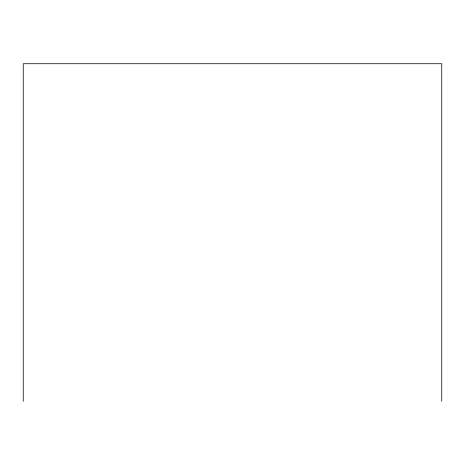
<?xml version="1.0" encoding="UTF-8"?>
<svg xmlns="http://www.w3.org/2000/svg" width="465" height="465" viewBox="0 0 465 465"><rect width="100%" height="100%" fill="white"/><g stroke="black" fill="none" stroke-linecap="round" stroke-linejoin="round"><path stroke-width="0.7" d="M441.75 401.272L441.75 63.728L23.25 63.728L23.25 401.272"/></g></svg>
